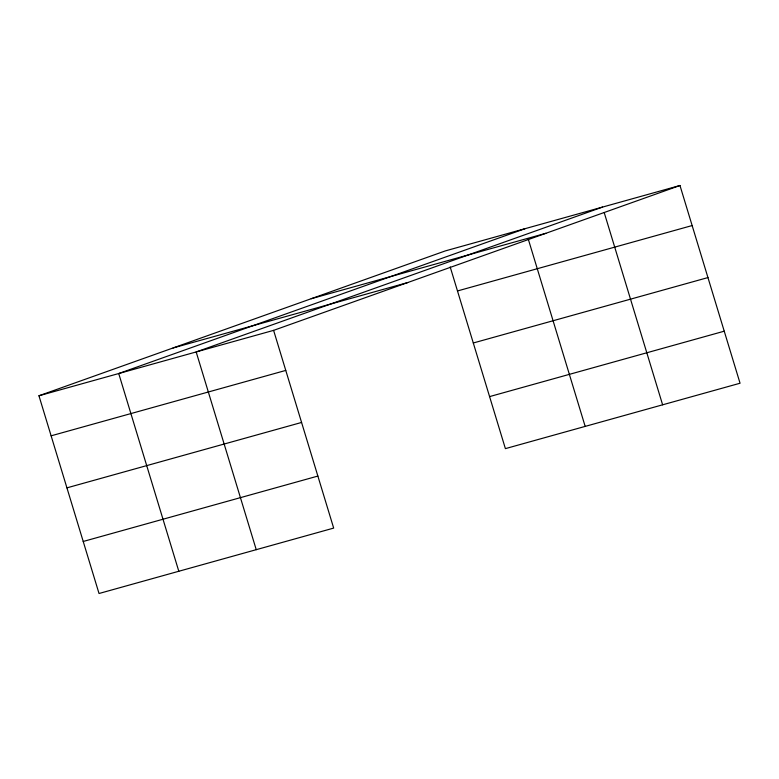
<?xml version="1.0" encoding="UTF-8"?>
<svg xmlns="http://www.w3.org/2000/svg" width="779" height="779" viewBox="0 0 779 779"><rect width="100%" height="100%" fill="white"/><g stroke="black" fill="none" stroke-linecap="round" stroke-linejoin="round"><path stroke-width="1.17" d="M679.97 185.499L273.604 330.364L333.675 528.094L99.03 593.501L38.95 395.771L445.325 250.906L679.97 185.499L740.05 383.229L505.396 448.636L450.184 266.924M525.104 228.666L118.729 373.531L178.81 571.27M602.537 207.078L196.172 351.952L256.242 549.682M311.22 298.708L545.875 233.301M173.055 347.97L407.709 282.563M38.95 395.771L273.604 330.364M457.487 290.957L692.141 225.55M51.122 435.821L285.766 370.414M473.301 342.984L707.955 277.577M66.926 487.858L301.58 422.452M489.592 396.599L724.236 331.192M83.217 541.473L317.871 476.066M604.28 212.803L662.617 404.807M528.23 238.958L585.175 426.395"/></g></svg>
